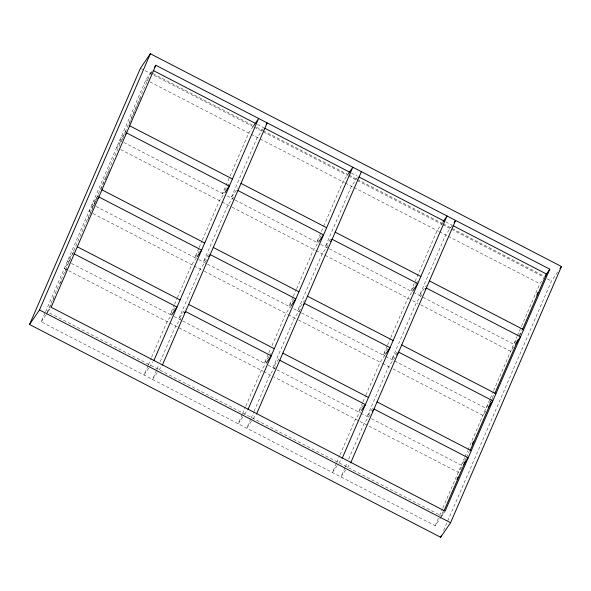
<?xml version="1.0" encoding="UTF-8"?>
<svg xmlns="http://www.w3.org/2000/svg" width="591" height="591" viewBox="0 0 591 591"><rect width="100%" height="100%" fill="white"/><g stroke="black" fill="none" stroke-linecap="round" stroke-linejoin="round"><path stroke-width="0.44" stroke-dasharray="2.96 2.22" d="M443.058 511.673L440.125 518.44L435.161 525.717L41.193 321.807L45.226 312.491M45.596 311.642L145.911 79.829L152.367 70.373M46.888 312.846L150.875 72.56L252.438 125.122M51.107 304.498L47.812 312.114L441.78 516.017L443.612 511.791M52.939 300.265L54.04 297.731M60.26 283.348L61.361 280.806M65.387 271.505L66.487 268.964M87.727 219.889L97.611 197.047M100.906 189.43L105.663 178.43M106.033 177.588L110.059 168.28M129.097 124.28L141.183 96.363M151.067 73.52L152.53 70.137M148.001 365.681L143.968 374.997L148.932 367.728M148.371 364.832L151.303 358.057M151.665 357.208L167.068 321.622L170.54 316.532M71.452 263.423L170.149 314.508L174.168 305.215M174.53 304.372L177.086 298.462M177.455 297.62L191.706 264.687L196.67 257.417M198.768 248.36L194.786 257.565L199.256 251.027M199.13 247.518L202.033 240.825M202.395 239.983L219.424 200.63L224.388 193.36M156.563 370.114L152.53 379.429L158.491 370.712M156.933 369.264L158.765 365.031M160.235 361.64L175.63 326.055L181.09 318.061M242.214 414.439L238.18 423.762L244.135 415.037M242.576 413.597L245.509 406.815M245.878 405.965L261.274 370.38L265.248 364.566M182.789 321.046L264.354 363.266L268.373 353.979M268.742 353.13L270.567 348.912M272.03 345.536L285.918 313.444L290.38 306.906M292.981 297.118L288.992 306.33L293.963 299.061M293.343 296.283L296.239 289.583M296.601 288.748L313.636 249.395L318.106 242.849M235.144 200.061L316.71 242.273L323.255 227.151M323.624 226.309L342.891 181.777L347.855 174.508M250.776 418.871L246.743 428.194L252.697 419.47M251.138 418.029L253.709 412.097M254.078 411.247L269.843 374.812L275.798 366.088M336.419 463.204L332.386 472.519L338.348 463.795M336.789 462.354L339.722 455.572M340.084 454.73L355.486 419.145L360.451 411.875M362.586 402.737L358.567 412.023L363.531 404.754M362.948 401.895L365.511 395.985M365.873 395.135L380.124 362.209L385.088 354.932M387.186 345.875L383.204 355.088L387.674 348.542M387.548 345.041L390.452 338.34M390.814 337.505L407.842 298.152L412.311 291.607M344.981 467.636L340.948 476.952L346.91 468.227M345.351 466.787L347.183 462.546M348.653 459.163L364.049 423.577L371 413.397M435.161 525.717L439.194 516.394M439.564 515.544L442.496 508.77M442.858 507.92L464.629 457.619M464.991 456.777L467.547 450.867M467.917 450.017L489.961 399.073M490.323 398.231L493.226 391.538M493.588 390.695L516.97 336.663M517.332 335.828L539.871 283.732L543.846 277.918M466.491 457.523L469.047 451.605M490.286 402.53L493.581 394.914M519.208 335.688L521.41 330.613M519.77 335.806L521.602 331.573M443.575 530.496L551.521 281.05L557.97 271.594M126.186 130.87L119.729 140.326L122.994 142.01M123.6 137.26L116.649 147.44L119.914 149.131M98.468 194.927L92.011 204.375L95.277 206.067M95.882 201.317L88.931 211.497L92.196 213.181M73.831 251.862L67.374 261.311L70.632 263.002M70.255 259.708L64.293 268.432L262.832 371.185M41.193 321.807L45.662 315.262M46.157 314.538L50.132 308.724M253.155 126.474L248.685 133.019L222.504 193.516L226.974 186.97M263.202 128.727L257.248 137.452L231.066 197.948L238.018 187.768M227.469 186.246L229.951 182.612M233.452 197.069L227.986 205.062L203.348 262.005L209.805 252.549M206.724 259.671L200.268 269.119L178.711 318.941L185.663 308.761M170.149 314.508L175.113 307.231M149.427 367.004L152.906 361.914M158.986 369.981L162.466 364.891M357.415 177.492L351.453 186.209L325.279 246.706L331.736 237.257M316.71 242.273L321.179 235.735M328.153 245.102L322.198 253.827L297.561 310.763L304.513 300.583M300.435 309.152L294.481 317.877L272.924 367.698L279.373 358.249M264.354 363.266L269.319 355.996M269.821 355.265L271.306 353.086M244.63 414.306L248.109 409.223M253.199 418.738L256.671 413.656M442.563 222.541L437.104 230.542L410.922 291.038L415.392 284.493M452.122 225.518L445.666 234.974L419.484 295.47L426.436 285.29M415.887 283.769L418.369 280.127M421.871 294.591L416.404 302.585L391.767 359.52L398.223 350.071M395.143 357.186L388.686 366.642L367.129 416.456L373.091 407.731M338.842 463.071L342.315 457.981M347.405 467.503L350.884 462.413M516.179 340.593L513.697 344.228L421.944 296.741M513.594 346.983L510.617 351.342L418.864 303.855M490.944 401.008L485.979 408.285L394.227 360.791M491.439 400.284L492.931 398.105M485.876 411.033L482.899 415.399L391.146 367.912M464.319 460.854L461.342 465.22L369.589 417.734M464.814 460.13L466.306 457.951M461.734 467.245L458.261 472.335L273.921 376.925M440.62 517.716L444.595 511.902M257.366 124.398L263.918 127.789M351.556 173.148L357.296 176.111M445.754 221.898L452.307 225.289M256.531 127.242L262.264 130.212M263.084 130.633L348.269 174.722M349.089 175.143L356.454 178.962M357.274 179.383L442.46 223.472M443.28 223.893L451.465 228.133M452.285 228.562L544.843 276.462M140.422 68.275L253.436 126.769M254.256 127.191L347.611 175.512M348.431 175.933L356.617 180.174M357.437 180.595L441.787 224.255M442.6 224.676L450.793 228.916M451.613 229.338L544.148 277.231M547.421 278.93L551.521 281.05M145.911 79.829L149.168 81.514M149.988 81.935L250.237 133.825M251.02 134.231L344.45 182.589M345.225 182.988L353.086 187.059M353.906 187.48L438.655 231.347M439.438 231.746L447.306 235.824M448.126 236.245L539.871 283.732M123.807 142.431L224.063 194.321M227.173 195.931L234.332 199.64M320.603 244.29L328.537 248.397M329.357 248.818L412.481 291.843M413.257 292.242L421.124 296.313M120.727 149.553L231.251 206.754M232.064 207.175L315.188 250.2M315.971 250.599L418.044 303.434M96.089 206.488L197.896 259.183M198.679 259.582L206.614 263.689M207.426 264.111L290.55 307.135M293.668 308.746L300.819 312.447M301.639 312.875L384.763 355.893M385.539 356.299L393.407 360.37M93.009 213.602L193.264 265.492M194.04 265.898L203.533 270.804M204.346 271.232L287.47 314.249M288.253 314.656L297.738 319.568M298.558 319.99L381.683 363.014M382.458 363.413L390.326 367.484M174.042 316.517L181.976 320.625M268.248 365.282L276.182 369.39M277.002 369.811L360.126 412.828M360.902 413.235L368.769 417.305M263.616 371.591L273.101 376.504"/><path stroke-width="0.89" d="M29.55 324.489L140.422 68.275L150.358 53.737L561.45 266.511L450.578 522.725L440.642 537.263L29.55 324.489L39.479 309.95L150.358 53.737M155.839 65.283L51.129 307.268L445.089 511.171L549.807 269.193L155.839 65.283L154.347 67.47M153.896 360.458L258.614 118.481L253.65 125.75M162.466 364.891L267.176 122.913L266.186 124.369M248.109 409.223L352.82 167.238L348.35 173.784M256.671 413.656L361.389 171.671M342.315 457.981L447.032 216.003L443.058 221.817M350.884 462.413L455.595 220.436L454.11 222.615M456.969 479.523L458.069 476.981M472.349 443.989L473.443 441.447M536.783 295.079L537.884 292.538M443.981 510.942L465.582 461.024M469.971 450.874L490.478 403.49M494.874 393.34L518.3 339.19M522.333 329.881L546.498 274.039L453.12 225.71M440.642 537.263L441.374 535.572M125.588 134.356L126.577 132.901L229.352 186.091L224.883 192.636M97.87 198.406L98.86 196.951L201.634 250.148L197.165 256.686M208.712 256.76L210.204 254.581L295.847 298.906L290.883 306.175M171.538 315.077L176.997 307.084L74.222 253.886M184.569 312.971L185.559 311.516L271.21 355.841L266.238 363.11M318.601 242.125L323.565 234.849L237.922 190.524M330.642 241.468L332.127 239.281L417.771 283.614L412.806 290.883M303.419 304.793L304.409 303.338L390.053 347.663L385.583 354.208M425.343 289.501L426.34 288.046L520.545 336.804L515.581 344.073M396.635 355.006L398.622 352.096L492.828 400.861L488.358 407.398M361.441 410.42L365.415 404.599L279.772 360.274M372.493 411.218L373.977 409.031L468.19 457.796L463.721 464.341M545.257 275.857L549.807 269.193M559.958 268.691L561.45 266.511M153.35 70.558L255.733 123.549M264.738 128.21L349.924 172.299M358.929 176.96L444.114 221.049M129.658 125.78L232.433 178.977M241.002 183.409L326.646 227.734M335.208 232.167L420.851 276.492M429.421 280.924L523.626 329.689M101.94 189.837L204.715 243.027M213.277 247.459L298.928 291.791M307.49 296.224L393.133 340.549M401.703 344.981L495.908 393.739M77.303 246.772L180.078 299.962M188.64 304.395L274.29 348.727M282.853 353.159L368.496 397.484M377.058 401.917L471.271 450.674M39.479 309.95L450.578 522.725"/></g></svg>
